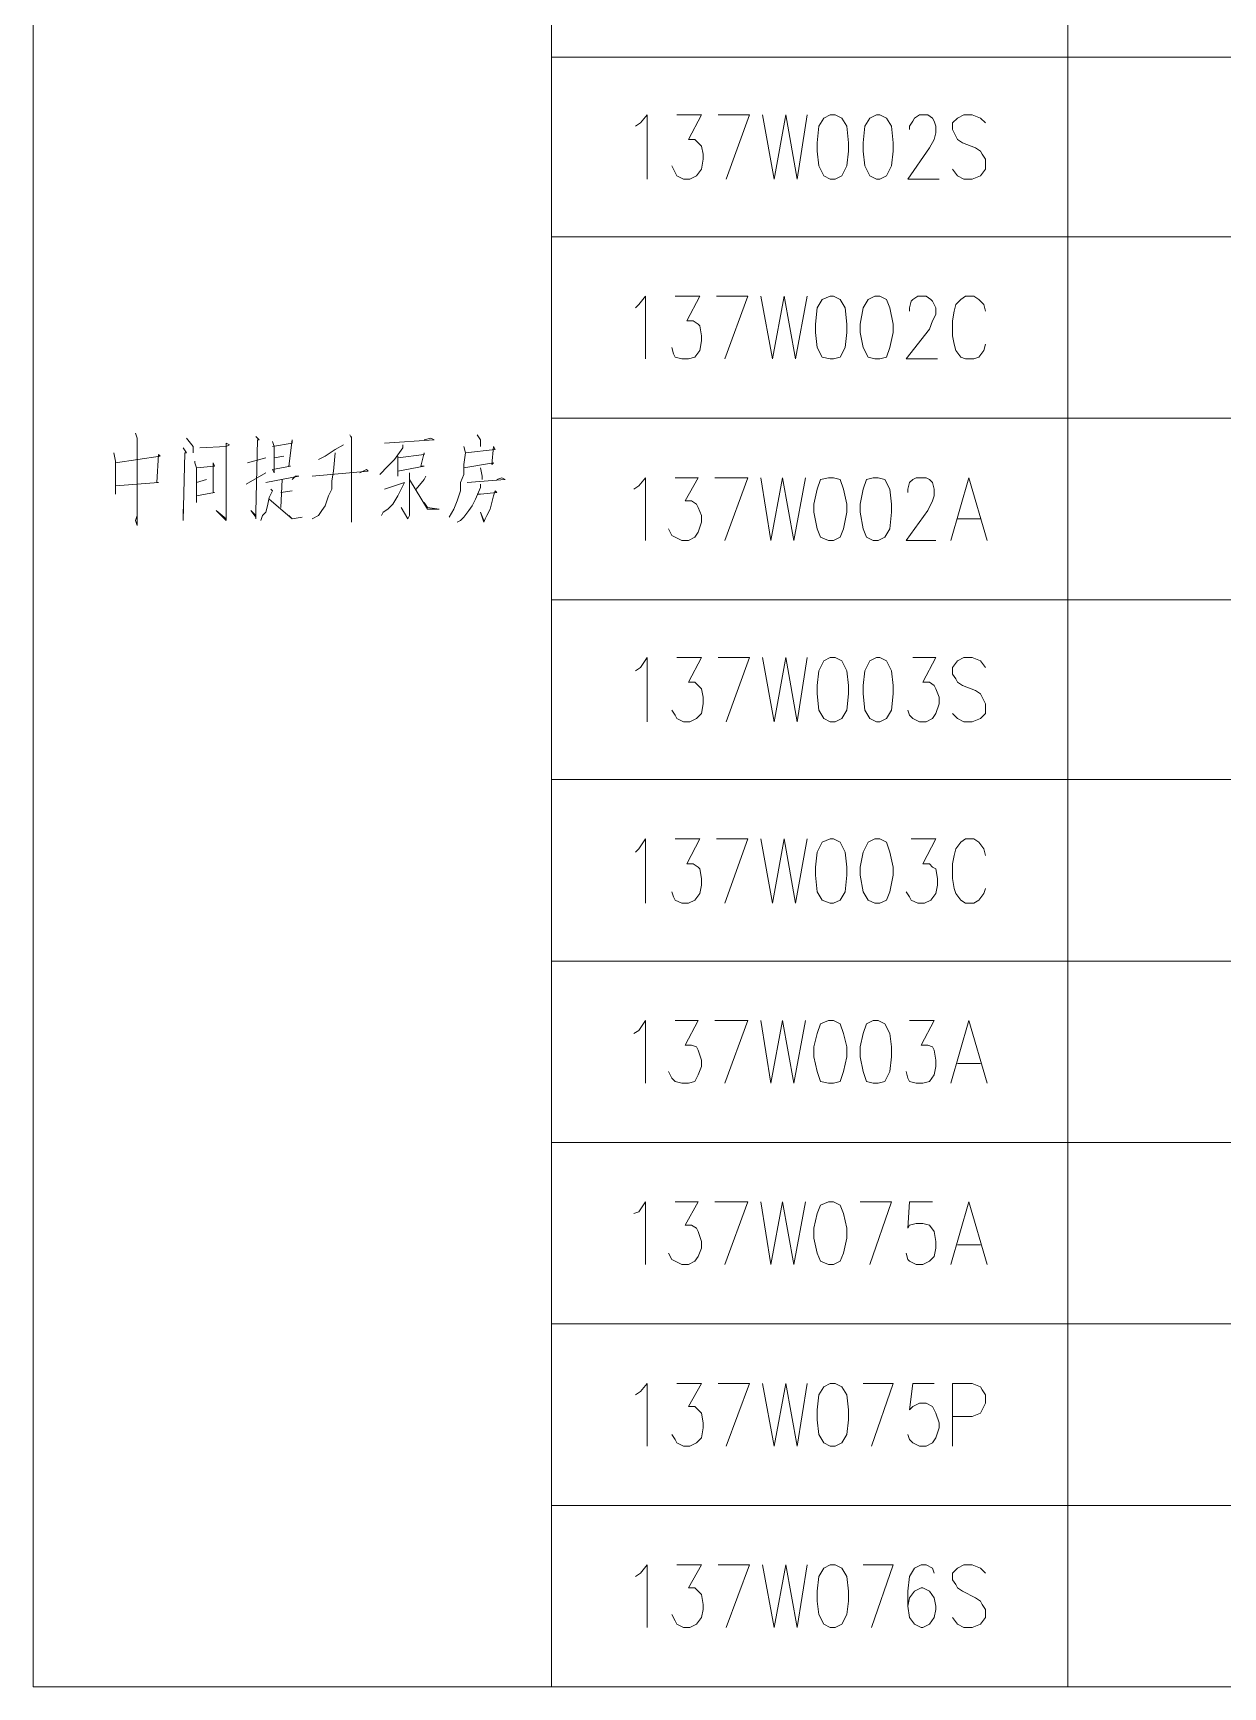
# Model space of a CAD drawing. Header units: millimetres. Extents: x 201 to 11482, y -7821 to 251.
# Drawn here: x 3233.6 to 3279.4, y -5564.6 to -5500.9 of the extents above; entities that cross this region are included whole.
import ezdxf

# ---------------------------------------------------------------- set-up
doc = ezdxf.new("R2010")
doc.units = ezdxf.units.MM

msp = doc.modelspace()

# ---------------------------------------------------------------- linework, layer by layer
at = {"color": 0, "lineweight": 18}
for points in [[(3233.615, -5494.868), (3233.615, -5501.853)], [(3253.554, -5494.868), (3253.554, -5501.853), (3273.43, -5501.853), (3273.43, -5494.868)], [(3233.615, -5501.853), (3233.615, -5508.774)], [(3253.554, -5501.853), (3253.554, -5508.774), (3273.43, -5508.774)], [(3273.43, -5501.853), (3323.277, -5501.853)], [(3273.43, -5501.853), (3273.43, -5508.774), (3323.277, -5508.774)], [(3256.793, -5504.52), (3256.983, -5504.393), (3257.237, -5504.075), (3257.237, -5506.552)], [(3258.38, -5504.075), (3259.333, -5504.075), (3258.825, -5505.028), (3259.079, -5505.028), (3259.206, -5505.155), (3259.333, -5505.282), (3259.396, -5505.599), (3259.396, -5505.79), (3259.333, -5506.171), (3259.142, -5506.425), (3258.888, -5506.552), (3258.634, -5506.552), (3258.38, -5506.425), (3258.317, -5506.298), (3258.19, -5506.044)], [(3259.968, -5504.075), (3261.174, -5504.075), (3260.285, -5506.552)], [(3261.682, -5504.075), (3262.127, -5506.552), (3262.571, -5504.075), (3263.016, -5506.552), (3263.397, -5504.075)], [(3264.286, -5504.075), (3264.032, -5504.202), (3263.841, -5504.52), (3263.778, -5505.155), (3263.778, -5505.472), (3263.841, -5506.044), (3264.032, -5506.425), (3264.286, -5506.552), (3264.476, -5506.552), (3264.73, -5506.425), (3264.921, -5506.044), (3264.984, -5505.472), (3264.984, -5505.155), (3264.921, -5504.52), (3264.73, -5504.202), (3264.476, -5504.075), (3264.286, -5504.075)], [(3266.064, -5504.075), (3265.81, -5504.202), (3265.619, -5504.52), (3265.556, -5505.155), (3265.556, -5505.472), (3265.619, -5506.044), (3265.81, -5506.425), (3266.064, -5506.552), (3266.191, -5506.552), (3266.445, -5506.425), (3266.635, -5506.044), (3266.699, -5505.472), (3266.699, -5505.155), (3266.635, -5504.52), (3266.445, -5504.202), (3266.191, -5504.075), (3266.064, -5504.075)], [(3267.334, -5504.647), (3267.334, -5504.52), (3267.461, -5504.329), (3267.524, -5504.202), (3267.715, -5504.075), (3268.032, -5504.075), (3268.223, -5504.202), (3268.286, -5504.329), (3268.35, -5504.52), (3268.35, -5504.774), (3268.286, -5505.028), (3268.096, -5505.345), (3267.27, -5506.552), (3268.477, -5506.552)], [(3270.255, -5504.393), (3270.064, -5504.202), (3269.747, -5504.075), (3269.429, -5504.075), (3269.175, -5504.202), (3268.985, -5504.393), (3268.985, -5504.647), (3269.112, -5504.901), (3269.175, -5505.028), (3269.366, -5505.155), (3269.874, -5505.345), (3270.064, -5505.472), (3270.128, -5505.599), (3270.255, -5505.79), (3270.255, -5506.171), (3270.064, -5506.425), (3269.747, -5506.552), (3269.429, -5506.552), (3269.175, -5506.425), (3268.985, -5506.171)], [(3233.615, -5508.774), (3233.615, -5515.759)], [(3253.554, -5508.774), (3253.554, -5515.759), (3273.43, -5515.759)], [(3273.43, -5508.774), (3273.43, -5515.759), (3323.277, -5515.759)], [(3256.793, -5511.505), (3256.92, -5511.378), (3257.174, -5511.06), (3257.174, -5513.473)], [(3258.317, -5511.06), (3259.269, -5511.06), (3258.761, -5512.013), (3259.015, -5512.013), (3259.206, -5512.14), (3259.269, -5512.203), (3259.333, -5512.584), (3259.333, -5512.775), (3259.269, -5513.156), (3259.079, -5513.41), (3258.825, -5513.473), (3258.571, -5513.473), (3258.317, -5513.41), (3258.253, -5513.283), (3258.19, -5513.029)], [(3259.904, -5511.06), (3261.111, -5511.06), (3260.222, -5513.473)], [(3261.619, -5511.06), (3262.063, -5513.473), (3262.508, -5511.06), (3262.952, -5513.473), (3263.397, -5511.06)], [(3264.286, -5511.06), (3263.968, -5511.187), (3263.778, -5511.505), (3263.714, -5512.14), (3263.714, -5512.457), (3263.778, -5513.029), (3263.968, -5513.41), (3264.286, -5513.473), (3264.413, -5513.473), (3264.667, -5513.41), (3264.857, -5513.029), (3264.921, -5512.457), (3264.921, -5512.14), (3264.857, -5511.505), (3264.667, -5511.187), (3264.413, -5511.06), (3264.286, -5511.06)], [(3266, -5511.06), (3265.746, -5511.187), (3265.556, -5511.505), (3265.429, -5512.14), (3265.429, -5512.457), (3265.556, -5513.029), (3265.746, -5513.41), (3266, -5513.473), (3266.191, -5513.473), (3266.445, -5513.41), (3266.572, -5513.029), (3266.699, -5512.457), (3266.699, -5512.14), (3266.572, -5511.505), (3266.445, -5511.187), (3266.191, -5511.06), (3266, -5511.06)], [(3267.334, -5511.632), (3267.334, -5511.505), (3267.397, -5511.251), (3267.461, -5511.187), (3267.651, -5511.06), (3267.969, -5511.06), (3268.159, -5511.187), (3268.223, -5511.251), (3268.35, -5511.505), (3268.35, -5511.759), (3268.223, -5512.013), (3268.096, -5512.33), (3267.207, -5513.473), (3268.413, -5513.473)], [(3270.255, -5511.632), (3270.191, -5511.378), (3270.001, -5511.187), (3269.81, -5511.06), (3269.493, -5511.06), (3269.302, -5511.187), (3269.112, -5511.378), (3269.048, -5511.632), (3268.985, -5512.013), (3268.985, -5512.584), (3269.048, -5512.902), (3269.112, -5513.156), (3269.302, -5513.41), (3269.493, -5513.473), (3269.81, -5513.473), (3270.001, -5513.41), (3270.191, -5513.156), (3270.255, -5512.902)], [(3233.615, -5515.759), (3233.615, -5522.744)], [(3253.554, -5515.759), (3253.554, -5522.744), (3273.43, -5522.744)], [(3273.43, -5515.759), (3273.43, -5522.744), (3323.277, -5522.744)], [(3237.552, -5516.331), (3237.616, -5516.521), (3237.616, -5516.521), (3237.616, -5519.887), (3237.552, -5519.696), (3237.616, -5519.506)], [(3239.521, -5516.521), (3239.775, -5516.839), (3239.775, -5517.093)], [(3242.188, -5516.458), (3242.315, -5516.585), (3242.251, -5516.585), (3242.188, -5519.379), (3242.188, -5519.633), (3242.188, -5519.569), (3241.997, -5519.315), (3242.188, -5519.506)], [(3242.823, -5516.648), (3242.886, -5516.839), (3242.886, -5517.347), (3242.886, -5517.855), (3242.823, -5517.728), (3243.521, -5517.601), (3243.458, -5517.601), (3243.585, -5516.585), (3243.585, -5516.712), (3242.823, -5516.839)], [(3245.807, -5516.394), (3245.871, -5516.521), (3245.871, -5516.458), (3245.871, -5519.76), (3245.871, -5519.569), (3245.871, -5519.188)], [(3247.141, -5516.712), (3249.046, -5516.585), (3248.919, -5516.521), (3248.665, -5516.585)], [(3250.697, -5516.394), (3250.824, -5516.585), (3250.824, -5516.712), (3250.824, -5516.839)], [(3236.727, -5517.093), (3236.79, -5517.41), (3236.79, -5518.363), (3236.79, -5518.68)], [(3236.79, -5517.474), (3238.505, -5517.22), (3238.441, -5517.156), (3238.378, -5518.236), (3238.441, -5518.236), (3236.79, -5518.363)], [(3239.394, -5516.902), (3239.521, -5517.093), (3239.457, -5517.093), (3239.394, -5519.696), (3239.394, -5519.506), (3239.394, -5519.252)], [(3240.029, -5516.902), (3241.045, -5516.839), (3241.045, -5516.712), (3241.172, -5516.775), (3241.045, -5516.839), (3241.045, -5519.252), (3241.045, -5519.506), (3241.045, -5519.633), (3241.045, -5519.696), (3240.664, -5519.315), (3241.045, -5519.633)], [(3242.569, -5517.283), (3241.87, -5517.474)], [(3242.886, -5517.283), (3243.267, -5517.22)], [(3245.236, -5517.093), (3245.172, -5517.791), (3245.109, -5518.172), (3245.109, -5518.49), (3244.982, -5518.744), (3244.855, -5519.125), (3244.728, -5519.315), (3244.601, -5519.506), (3244.347, -5519.633)], [(3245.553, -5516.775), (3245.236, -5516.966), (3244.855, -5517.22), (3244.601, -5517.347)], [(3247.839, -5516.775), (3247.839, -5516.902), (3247.522, -5517.347), (3247.204, -5517.664), (3247.014, -5517.855), (3246.95, -5517.918)], [(3247.649, -5517.22), (3247.649, -5517.982), (3247.649, -5517.791), (3248.665, -5517.601), (3248.538, -5517.601), (3248.665, -5517.093), (3248.665, -5517.156), (3247.649, -5517.283)], [(3250.189, -5516.839), (3250.252, -5517.093), (3250.189, -5517.537), (3250.189, -5517.855), (3250.189, -5517.918), (3250.062, -5518.236), (3250.062, -5518.553), (3249.935, -5518.934), (3249.808, -5519.252), (3249.617, -5519.569)], [(3250.252, -5517.093), (3251.395, -5516.966), (3251.332, -5516.839), (3251.268, -5517.537), (3251.332, -5517.474), (3250.189, -5517.664)], [(3239.838, -5517.41), (3239.838, -5517.474), (3239.902, -5517.664), (3239.902, -5518.744), (3239.902, -5518.998), (3239.902, -5518.807), (3239.902, -5518.744), (3240.6, -5518.617), (3240.537, -5518.617), (3240.537, -5517.474), (3240.6, -5517.601), (3239.902, -5517.664)], [(3241.807, -5518.299), (3242.569, -5517.855)], [(3244.347, -5517.982), (3246.506, -5517.791), (3246.442, -5517.728), (3246.188, -5517.855)], [(3248.093, -5517.855), (3248.093, -5517.982), (3248.093, -5519.315), (3248.093, -5519.506), (3248.03, -5519.633), (3247.776, -5519.188), (3248.03, -5519.633)], [(3250.824, -5517.664), (3250.887, -5517.982), (3250.887, -5518.109)], [(3239.902, -5518.236), (3240.283, -5518.109), (3240.283, -5518.109)], [(3242.759, -5518.49), (3242.823, -5518.553), (3242.696, -5518.807), (3242.632, -5519.125), (3242.569, -5519.379), (3242.442, -5519.506), (3242.378, -5519.696)], [(3242.569, -5518.236), (3243.839, -5517.982), (3243.712, -5517.982), (3243.585, -5518.109)], [(3243.204, -5518.109), (3243.14, -5519.188)], [(3243.14, -5518.617), (3243.585, -5518.553)], [(3247.141, -5518.49), (3247.903, -5518.236), (3247.903, -5518.236), (3247.776, -5518.49), (3247.649, -5518.744), (3247.458, -5519.061), (3247.268, -5519.252), (3247.077, -5519.379), (3247.014, -5519.506)], [(3248.093, -5518.109), (3248.792, -5519.252), (3249.236, -5519.252), (3248.792, -5519.188), (3248.665, -5518.998)], [(3248.728, -5517.982), (3248.665, -5518.109), (3248.347, -5518.49)], [(3250.824, -5518.299), (3250.824, -5518.426), (3250.633, -5518.871), (3250.506, -5519.125), (3250.379, -5519.315), (3250.189, -5519.569), (3250.062, -5519.696), (3249.935, -5519.76)], [(3250.316, -5518.236), (3251.776, -5518.109), (3251.649, -5518.045), (3251.459, -5518.109)], [(3250.697, -5518.68), (3250.824, -5518.68), (3251.459, -5518.617), (3251.395, -5518.553), (3251.332, -5518.744), (3251.205, -5519.252), (3251.078, -5519.506), (3251.014, -5519.633), (3250.951, -5519.76), (3250.824, -5519.379), (3250.951, -5519.696)], [(3256.729, -5518.49), (3256.92, -5518.363), (3257.174, -5518.045), (3257.174, -5520.458)], [(3258.317, -5518.045), (3259.206, -5518.045), (3258.698, -5518.934), (3258.952, -5518.934), (3259.142, -5519.061), (3259.206, -5519.188), (3259.333, -5519.506), (3259.333, -5519.76), (3259.206, -5520.141), (3259.079, -5520.331), (3258.825, -5520.458), (3258.571, -5520.458), (3258.317, -5520.331), (3258.19, -5520.268), (3258.063, -5520.014)], [(3259.841, -5518.045), (3261.111, -5518.045), (3260.222, -5520.458)], [(3261.619, -5518.045), (3262, -5520.458), (3262.444, -5518.045), (3262.889, -5520.458), (3263.333, -5518.045)], [(3264.222, -5518.045), (3263.905, -5518.109), (3263.778, -5518.49), (3263.651, -5519.061), (3263.651, -5519.379), (3263.778, -5520.014), (3263.905, -5520.331), (3264.222, -5520.458), (3264.413, -5520.458), (3264.667, -5520.331), (3264.794, -5520.014), (3264.921, -5519.379), (3264.921, -5519.061), (3264.794, -5518.49), (3264.667, -5518.109), (3264.413, -5518.045), (3264.222, -5518.045)], [(3265.937, -5518.045), (3265.683, -5518.109), (3265.556, -5518.49), (3265.429, -5519.061), (3265.429, -5519.379), (3265.556, -5520.014), (3265.683, -5520.331), (3265.937, -5520.458), (3266.127, -5520.458), (3266.381, -5520.331), (3266.572, -5520.014), (3266.635, -5519.379), (3266.635, -5519.061), (3266.572, -5518.49), (3266.381, -5518.109), (3266.127, -5518.045), (3265.937, -5518.045)], [(3267.27, -5518.617), (3267.27, -5518.49), (3267.334, -5518.236), (3267.461, -5518.109), (3267.588, -5518.045), (3267.969, -5518.045), (3268.096, -5518.109), (3268.223, -5518.236), (3268.286, -5518.49), (3268.286, -5518.744), (3268.223, -5518.934), (3268.032, -5519.315), (3267.207, -5520.458), (3268.35, -5520.458)], [(3268.921, -5520.458), (3269.62, -5518.045), (3270.318, -5520.458)], [(3242.696, -5518.871), (3243.585, -5519.633), (3243.966, -5519.569), (3243.585, -5519.633), (3243.458, -5519.506)], [(3269.175, -5519.633), (3270.064, -5519.633)], [(3233.615, -5522.744), (3233.615, -5529.666)], [(3253.554, -5522.744), (3253.554, -5529.666), (3273.43, -5529.666)], [(3273.43, -5522.744), (3273.43, -5529.666), (3323.277, -5529.666)], [(3256.793, -5525.475), (3256.983, -5525.348), (3257.237, -5524.967), (3257.237, -5527.443)], [(3258.38, -5524.967), (3259.333, -5524.967), (3258.825, -5525.919), (3259.079, -5525.919), (3259.206, -5526.046), (3259.333, -5526.173), (3259.396, -5526.491), (3259.396, -5526.745), (3259.333, -5527.126), (3259.142, -5527.316), (3258.888, -5527.443), (3258.634, -5527.443), (3258.38, -5527.316), (3258.317, -5527.189), (3258.19, -5526.999)], [(3259.968, -5524.967), (3261.174, -5524.967), (3260.285, -5527.443)], [(3261.682, -5524.967), (3262.127, -5527.443), (3262.571, -5524.967), (3263.016, -5527.443), (3263.397, -5524.967)], [(3264.286, -5524.967), (3264.032, -5525.094), (3263.841, -5525.475), (3263.778, -5526.046), (3263.778, -5526.364), (3263.841, -5526.999), (3264.032, -5527.316), (3264.286, -5527.443), (3264.476, -5527.443), (3264.73, -5527.316), (3264.921, -5526.999), (3264.984, -5526.364), (3264.984, -5526.046), (3264.921, -5525.475), (3264.73, -5525.094), (3264.476, -5524.967), (3264.286, -5524.967)], [(3266.064, -5524.967), (3265.81, -5525.094), (3265.619, -5525.475), (3265.556, -5526.046), (3265.556, -5526.364), (3265.619, -5526.999), (3265.81, -5527.316), (3266.064, -5527.443), (3266.191, -5527.443), (3266.445, -5527.316), (3266.635, -5526.999), (3266.699, -5526.364), (3266.699, -5526.046), (3266.635, -5525.475), (3266.445, -5525.094), (3266.191, -5524.967), (3266.064, -5524.967)], [(3267.461, -5524.967), (3268.35, -5524.967), (3267.842, -5525.919), (3268.096, -5525.919), (3268.286, -5526.046), (3268.35, -5526.173), (3268.477, -5526.491), (3268.477, -5526.745), (3268.35, -5527.126), (3268.223, -5527.316), (3267.969, -5527.443), (3267.715, -5527.443), (3267.461, -5527.316), (3267.334, -5527.189), (3267.27, -5526.999)], [(3270.255, -5525.348), (3270.064, -5525.094), (3269.747, -5524.967), (3269.429, -5524.967), (3269.175, -5525.094), (3268.985, -5525.348), (3268.985, -5525.602), (3269.112, -5525.792), (3269.175, -5525.919), (3269.366, -5526.046), (3269.874, -5526.237), (3270.064, -5526.364), (3270.128, -5526.491), (3270.255, -5526.745), (3270.255, -5527.126), (3270.064, -5527.316), (3269.747, -5527.443), (3269.429, -5527.443), (3269.175, -5527.316), (3268.985, -5527.126)], [(3233.615, -5529.666), (3233.615, -5536.651)], [(3253.554, -5529.666), (3253.554, -5536.651), (3273.43, -5536.651)], [(3273.43, -5529.666), (3273.43, -5536.651), (3323.277, -5536.651)], [(3256.793, -5532.46), (3256.92, -5532.333), (3257.174, -5531.952), (3257.174, -5534.428)], [(3258.317, -5531.952), (3259.269, -5531.952), (3258.761, -5532.904), (3259.015, -5532.904), (3259.206, -5533.031), (3259.269, -5533.095), (3259.333, -5533.476), (3259.333, -5533.73), (3259.269, -5534.047), (3259.079, -5534.301), (3258.825, -5534.428), (3258.571, -5534.428), (3258.317, -5534.301), (3258.253, -5534.174), (3258.19, -5533.984)], [(3259.904, -5531.952), (3261.111, -5531.952), (3260.222, -5534.428)], [(3261.619, -5531.952), (3262.063, -5534.428), (3262.508, -5531.952), (3262.952, -5534.428), (3263.397, -5531.952)], [(3264.286, -5531.952), (3263.968, -5532.079), (3263.778, -5532.46), (3263.714, -5533.031), (3263.714, -5533.349), (3263.778, -5533.984), (3263.968, -5534.301), (3264.286, -5534.428), (3264.413, -5534.428), (3264.667, -5534.301), (3264.857, -5533.984), (3264.921, -5533.349), (3264.921, -5533.031), (3264.857, -5532.46), (3264.667, -5532.079), (3264.413, -5531.952), (3264.286, -5531.952)], [(3266, -5531.952), (3265.746, -5532.079), (3265.556, -5532.46), (3265.429, -5533.031), (3265.429, -5533.349), (3265.556, -5533.984), (3265.746, -5534.301), (3266, -5534.428), (3266.191, -5534.428), (3266.445, -5534.301), (3266.572, -5533.984), (3266.699, -5533.349), (3266.699, -5533.031), (3266.572, -5532.46), (3266.445, -5532.079), (3266.191, -5531.952), (3266, -5531.952)], [(3267.397, -5531.952), (3268.35, -5531.952), (3267.842, -5532.904), (3268.096, -5532.904), (3268.223, -5533.031), (3268.35, -5533.095), (3268.413, -5533.476), (3268.413, -5533.73), (3268.35, -5534.047), (3268.159, -5534.301), (3267.905, -5534.428), (3267.651, -5534.428), (3267.397, -5534.301), (3267.334, -5534.174), (3267.207, -5533.984)], [(3270.255, -5532.587), (3270.191, -5532.333), (3270.001, -5532.079), (3269.81, -5531.952), (3269.493, -5531.952), (3269.302, -5532.079), (3269.112, -5532.333), (3269.048, -5532.587), (3268.985, -5532.904), (3268.985, -5533.476), (3269.048, -5533.857), (3269.112, -5534.047), (3269.302, -5534.301), (3269.493, -5534.428), (3269.81, -5534.428), (3270.001, -5534.301), (3270.191, -5534.047), (3270.255, -5533.857)], [(3233.615, -5536.651), (3233.615, -5543.636)], [(3253.554, -5536.651), (3253.554, -5543.636), (3273.43, -5543.636)], [(3273.43, -5536.651), (3273.43, -5543.636), (3323.277, -5543.636)], [(3256.729, -5539.445), (3256.92, -5539.318), (3257.174, -5538.937), (3257.174, -5541.35)], [(3258.317, -5538.937), (3259.206, -5538.937), (3258.698, -5539.889), (3258.952, -5539.889), (3259.142, -5539.953), (3259.206, -5540.08), (3259.333, -5540.461), (3259.333, -5540.715), (3259.206, -5541.032), (3259.079, -5541.286), (3258.825, -5541.35), (3258.571, -5541.35), (3258.317, -5541.286), (3258.19, -5541.159), (3258.063, -5540.905)], [(3259.841, -5538.937), (3261.111, -5538.937), (3260.222, -5541.35)], [(3261.619, -5538.937), (3262, -5541.35), (3262.444, -5538.937), (3262.889, -5541.35), (3263.333, -5538.937)], [(3264.222, -5538.937), (3263.905, -5539.064), (3263.778, -5539.445), (3263.651, -5539.953), (3263.651, -5540.334), (3263.778, -5540.905), (3263.905, -5541.286), (3264.222, -5541.35), (3264.413, -5541.35), (3264.667, -5541.286), (3264.794, -5540.905), (3264.921, -5540.334), (3264.921, -5539.953), (3264.794, -5539.445), (3264.667, -5539.064), (3264.413, -5538.937), (3264.222, -5538.937)], [(3265.937, -5538.937), (3265.683, -5539.064), (3265.556, -5539.445), (3265.429, -5539.953), (3265.429, -5540.334), (3265.556, -5540.905), (3265.683, -5541.286), (3265.937, -5541.35), (3266.127, -5541.35), (3266.381, -5541.286), (3266.572, -5540.905), (3266.635, -5540.334), (3266.635, -5539.953), (3266.572, -5539.445), (3266.381, -5539.064), (3266.127, -5538.937), (3265.937, -5538.937)], [(3267.334, -5538.937), (3268.286, -5538.937), (3267.778, -5539.889), (3268.032, -5539.889), (3268.223, -5539.953), (3268.286, -5540.08), (3268.35, -5540.461), (3268.35, -5540.715), (3268.286, -5541.032), (3268.096, -5541.286), (3267.842, -5541.35), (3267.588, -5541.35), (3267.334, -5541.286), (3267.27, -5541.159), (3267.207, -5540.905)], [(3268.921, -5541.35), (3269.62, -5538.937), (3270.318, -5541.35)], [(3269.175, -5540.588), (3270.064, -5540.588)], [(3233.615, -5543.636), (3233.615, -5550.621), (3233.615, -5557.606), (3233.615, -5564.591)], [(3253.554, -5543.636), (3253.554, -5550.621), (3273.43, -5550.621), (3273.43, -5543.636)], [(3273.43, -5550.621), (3323.277, -5550.621), (3323.277, -5543.636)], [(3256.729, -5546.366), (3256.92, -5546.303), (3257.174, -5545.922), (3257.174, -5548.335)], [(3258.317, -5545.922), (3259.206, -5545.922), (3258.698, -5546.811), (3258.952, -5546.811), (3259.142, -5546.938), (3259.206, -5547.065), (3259.333, -5547.446), (3259.333, -5547.7), (3259.206, -5548.017), (3259.079, -5548.208), (3258.825, -5548.335), (3258.571, -5548.335), (3258.317, -5548.208), (3258.19, -5548.144), (3258.063, -5547.89)], [(3259.841, -5545.922), (3261.111, -5545.922), (3260.222, -5548.335)], [(3261.619, -5545.922), (3262, -5548.335), (3262.444, -5545.922), (3262.889, -5548.335), (3263.333, -5545.922)], [(3264.222, -5545.922), (3263.905, -5546.049), (3263.778, -5546.366), (3263.651, -5546.938), (3263.651, -5547.319), (3263.778, -5547.89), (3263.905, -5548.208), (3264.222, -5548.335), (3264.413, -5548.335), (3264.667, -5548.208), (3264.794, -5547.89), (3264.921, -5547.319), (3264.921, -5546.938), (3264.794, -5546.366), (3264.667, -5546.049), (3264.413, -5545.922), (3264.222, -5545.922)], [(3265.429, -5545.922), (3266.635, -5545.922), (3265.81, -5548.335)], [(3268.223, -5545.922), (3267.334, -5545.922), (3267.27, -5546.938), (3267.334, -5546.811), (3267.588, -5546.747), (3267.842, -5546.747), (3268.096, -5546.811), (3268.286, -5547.065), (3268.35, -5547.446), (3268.35, -5547.7), (3268.286, -5548.017), (3268.096, -5548.208), (3267.842, -5548.335), (3267.588, -5548.335), (3267.334, -5548.208), (3267.27, -5548.144), (3267.207, -5547.89)], [(3268.921, -5548.335), (3269.62, -5545.922), (3270.318, -5548.335)], [(3269.175, -5547.573), (3270.064, -5547.573)], [(3253.554, -5550.621), (3253.554, -5557.606), (3273.43, -5557.606), (3273.43, -5550.621)], [(3273.43, -5557.606), (3323.277, -5557.606), (3323.277, -5550.621)], [(3256.793, -5553.351), (3256.983, -5553.224), (3257.237, -5552.907), (3257.237, -5555.32)], [(3258.38, -5552.907), (3259.333, -5552.907), (3258.825, -5553.796), (3259.079, -5553.796), (3259.206, -5553.923), (3259.333, -5554.05), (3259.396, -5554.431), (3259.396, -5554.621), (3259.333, -5555.002), (3259.142, -5555.193), (3258.888, -5555.32), (3258.634, -5555.32), (3258.38, -5555.193), (3258.317, -5555.066), (3258.19, -5554.875)], [(3259.968, -5552.907), (3261.174, -5552.907), (3260.285, -5555.32)], [(3261.682, -5552.907), (3262.127, -5555.32), (3262.571, -5552.907), (3263.016, -5555.32), (3263.397, -5552.907)], [(3264.286, -5552.907), (3264.032, -5553.034), (3263.841, -5553.351), (3263.778, -5553.923), (3263.778, -5554.304), (3263.841, -5554.875), (3264.032, -5555.193), (3264.286, -5555.32), (3264.476, -5555.32), (3264.73, -5555.193), (3264.921, -5554.875), (3264.984, -5554.304), (3264.984, -5553.923), (3264.921, -5553.351), (3264.73, -5553.034), (3264.476, -5552.907), (3264.286, -5552.907)], [(3265.556, -5552.907), (3266.699, -5552.907), (3265.873, -5555.32)], [(3268.286, -5552.907), (3267.461, -5552.907), (3267.334, -5553.923), (3267.461, -5553.796), (3267.715, -5553.669), (3267.969, -5553.669), (3268.223, -5553.796), (3268.35, -5554.05), (3268.477, -5554.431), (3268.477, -5554.621), (3268.35, -5555.002), (3268.223, -5555.193), (3267.969, -5555.32), (3267.715, -5555.32), (3267.461, -5555.193), (3267.334, -5555.066), (3267.27, -5554.875)], [(3268.985, -5555.32), (3268.985, -5552.907), (3269.747, -5552.907), (3270.064, -5553.034), (3270.128, -5553.161), (3270.255, -5553.351), (3270.255, -5553.669), (3270.128, -5553.923), (3270.064, -5554.05), (3269.747, -5554.177), (3268.985, -5554.177)], [(3253.554, -5557.606), (3253.554, -5564.591), (3273.43, -5564.591), (3273.43, -5557.606)], [(3273.43, -5564.591), (3323.277, -5564.591), (3323.277, -5557.606)], [(3256.793, -5560.336), (3256.983, -5560.209), (3257.237, -5559.892), (3257.237, -5562.305)], [(3258.38, -5559.892), (3259.333, -5559.892), (3258.825, -5560.781), (3259.079, -5560.781), (3259.206, -5560.908), (3259.333, -5561.035), (3259.396, -5561.416), (3259.396, -5561.606), (3259.333, -5561.924), (3259.142, -5562.178), (3258.888, -5562.305), (3258.634, -5562.305), (3258.38, -5562.178), (3258.317, -5562.051), (3258.19, -5561.797)], [(3259.968, -5559.892), (3261.174, -5559.892), (3260.285, -5562.305)], [(3261.682, -5559.892), (3262.127, -5562.305), (3262.571, -5559.892), (3263.016, -5562.305), (3263.397, -5559.892)], [(3264.286, -5559.892), (3264.032, -5560.019), (3263.841, -5560.336), (3263.778, -5560.908), (3263.778, -5561.289), (3263.841, -5561.797), (3264.032, -5562.178), (3264.286, -5562.305), (3264.476, -5562.305), (3264.73, -5562.178), (3264.921, -5561.797), (3264.984, -5561.289), (3264.984, -5560.908), (3264.921, -5560.336), (3264.73, -5560.019), (3264.476, -5559.892), (3264.286, -5559.892)], [(3265.556, -5559.892), (3266.699, -5559.892), (3265.873, -5562.305)], [(3268.286, -5560.209), (3268.223, -5560.019), (3267.969, -5559.892), (3267.778, -5559.892), (3267.524, -5560.019), (3267.334, -5560.336), (3267.27, -5560.908), (3267.27, -5561.479), (3267.334, -5561.924), (3267.524, -5562.178), (3267.778, -5562.305), (3267.842, -5562.305), (3268.096, -5562.178), (3268.286, -5561.924), (3268.35, -5561.606), (3268.35, -5561.479), (3268.286, -5561.162), (3268.096, -5560.908), (3267.842, -5560.781), (3267.778, -5560.781), (3267.524, -5560.908), (3267.334, -5561.162), (3267.27, -5561.479)], [(3270.255, -5560.209), (3270.064, -5560.019), (3269.747, -5559.892), (3269.429, -5559.892), (3269.175, -5560.019), (3268.985, -5560.209), (3268.985, -5560.463), (3269.112, -5560.654), (3269.175, -5560.781), (3269.366, -5560.908), (3269.874, -5561.162), (3270.064, -5561.289), (3270.128, -5561.416), (3270.255, -5561.606), (3270.255, -5561.924), (3270.064, -5562.178), (3269.747, -5562.305), (3269.429, -5562.305), (3269.175, -5562.178), (3268.985, -5561.924)], [(3253.554, -5564.591), (3233.615, -5564.591)]]:
    msp.add_lwpolyline(points, dxfattribs=at)

doc.saveas('drawing.dxf')
